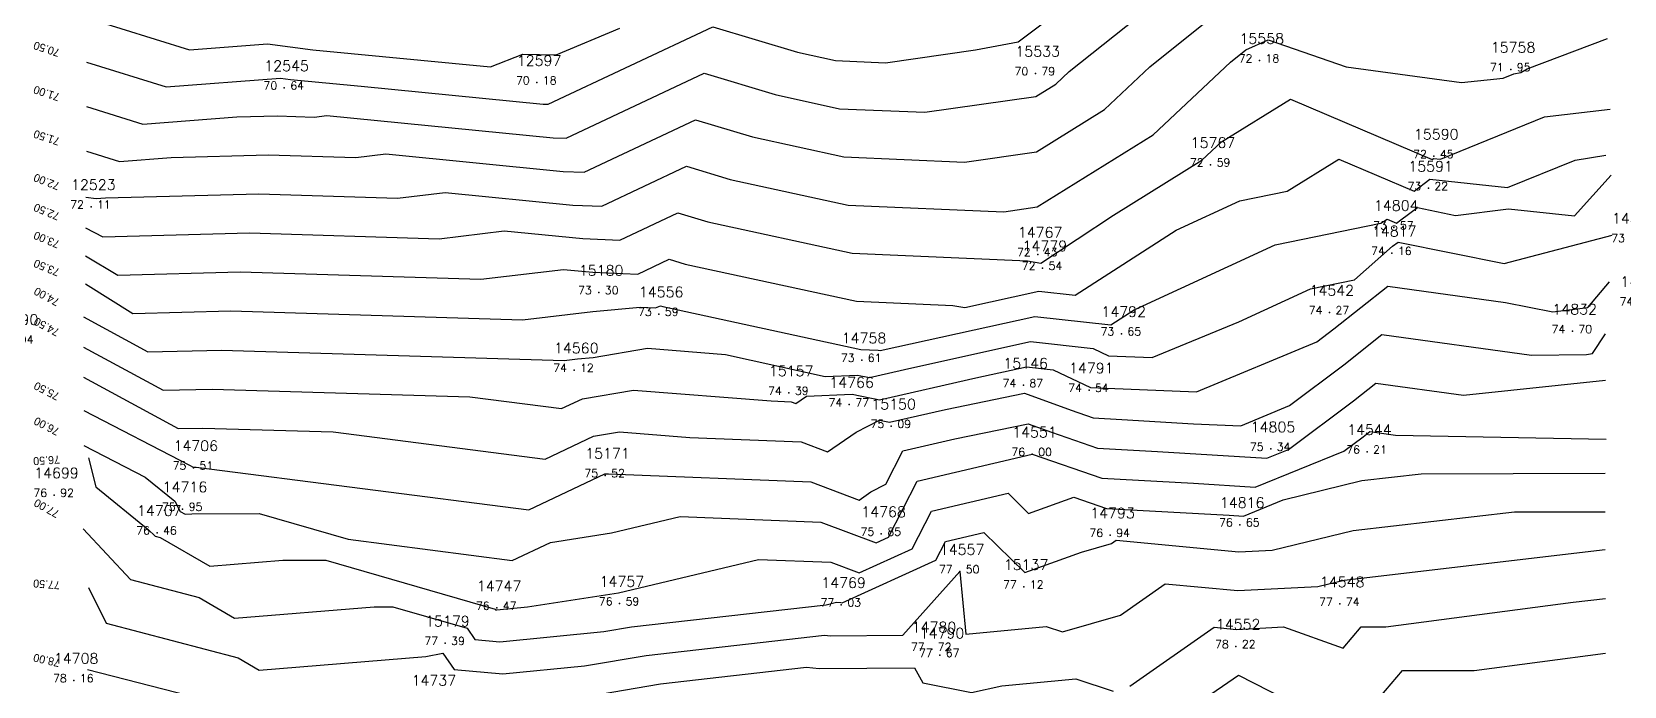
# Model space of a CAD drawing. Header units: millimetres. Extents: x 1412565 to 1412813, y 4931476 to 4931699.
# Drawn here: x 1412667.63 to 1412707.42, y 4931523.99 to 4931540.33 of the extents above; entities that cross this region are included whole.
import ezdxf
from ezdxf.enums import TextEntityAlignment as Align

# ---------------------------------------------------------------- set-up
doc = ezdxf.new("R2010")
doc.units = ezdxf.units.MM
for name, color, linetype in [('CIVIL', 50, 'Continuous'), ('CIVIL-DRAW', 80, 'Continuous'), ('CIVIL-NONAME', 130, 'Continuous'), ('CIVIL-TEXT', 240, 'Continuous'), ('CIVIL-Z', 50, 'Continuous'), ('Tcontours0', 7, 'Continuous'), ('Tcontours1', 7, 'Continuous'), ('Tcontours2', 7, 'Continuous')]:
    doc.layers.add(name, color=color, linetype=linetype)
doc.styles.add('CIVILCADMAIN', font='TXT.SHX')
doc.styles.add('MAVAT_HebTXT', font='hebtxt.shx')
doc.styles.get("Standard").update_dxf_attribs({"font": 'arial.ttf'})

# ---------------------------------------------------------------- blocks, each defined once
blk = doc.blocks.new('CIVIL-ZZ')
at = {"layer": 'CIVIL-DRAW'}
blk.add_point((0, 0), dxfattribs=at)
at = {"layer": 'CIVIL-NONAME'}
blk.add_attdef('NAME', text='', height=1.8, dxfattribs=at).set_placement((0, 2.1), align=Align.CENTER)
at = {"layer": 'CIVIL-TEXT', "flags": 8}
blk.add_attdef('TEXT', text='', height=2, dxfattribs=at).set_placement((0.2, -3.3), align=Align.CENTER)
at = {"layer": 'CIVIL-Z'}
blk.add_attdef('Z1', text='', height=1.6, dxfattribs=at).set_placement((-0.75, -0.225), align=Align.RIGHT)
blk.add_attdef('Z2', (0.75, -0.225), '', height=1.6, dxfattribs=at)

msp = doc.modelspace()

# ---------------------------------------------------------------- linework, layer by layer
at = {"layer": 'Tcontours0'}
for points, elevation in [([(1412668.999, 4931540.678), (1412671.572, 4931539.881), (1412673.521, 4931540.03), (1412674.653, 4931539.877), (1412679.095, 4931539.455), (1412679.898, 4931539.771), (1412680.734, 4931539.75), (1412682.322, 4931540.417)], 70), ([(1412668.922, 4931531.703), (1412671.286, 4931530.418), (1412671.908, 4931530.434), (1412675.159, 4931530.335), (1412680.457, 4931529.656), (1412681.67, 4931530.227), (1412682.321, 4931530.336), (1412684.072, 4931530.198), (1412686.853, 4931530.088), (1412687.515, 4931529.839), (1412688.23, 4931530.332), (1412688.815, 4931530.632), (1412689.065, 4931530.58), (1412690.46, 4931530.897), (1412692.435, 4931531.302), (1412693.603, 4931530.876), (1412694.152, 4931530.686), (1412694.872, 4931530.647), (1412696.661, 4931530.535), (1412697.84, 4931530.489), (1412699.057, 4931530.994), (1412700.414, 4931532.011), (1412701.366, 4931532.768), (1412705.111, 4931532.252), (1412706.479, 4931532.269), (1412706.635, 4931532.291), (1412706.958, 4931532.785)], 75)]:
    msp.add_lwpolyline(points, dxfattribs=dict(at, elevation=elevation))
at = {"layer": 'Tcontours1'}
for points, elevation in [([(1412668.997, 4931538.46), (1412670.405, 4931538.023), (1412672.757, 4931538.203), (1412673.772, 4931538.228), (1412674.689, 4931538.201), (1412675.004, 4931538.238), (1412680.657, 4931537.683), (1412680.983, 4931537.67), (1412684.432, 4931539.294), (1412686.204, 4931538.76), (1412687.817, 4931538.409), (1412689.948, 4931538.318), (1412692.718, 4931538.711), (1412693.221, 4931539.024), (1412693.556, 4931539.338), (1412696.1, 4931541.37), (1412696.839, 4931541.704), (1412698.808, 4931542.228), (1412701.933, 4931541.927), (1412702.83, 4931541.807), (1412705.088, 4931542.491), (1412706.962, 4931543.208)], 71), ([(1412668.977, 4931536.196), (1412669.238, 4931536.164), (1412669.471, 4931536.182), (1412673.306, 4931536.28), (1412676.769, 4931536.175), (1412677.959, 4931536.317), (1412681.154, 4931536.003), (1412681.878, 4931535.975), (1412683.995, 4931536.972), (1412685.082, 4931536.644), (1412688.029, 4931536.003), (1412691.921, 4931535.837), (1412692.754, 4931535.955), (1412695.654, 4931537.757), (1412697.585, 4931539.569), (1412697.973, 4931539.879), (1412698.526, 4931540.128), (1412700.473, 4931539.458), (1412703.357, 4931539.06), (1412704.398, 4931539.173), (1412704.667, 4931539.282), (1412704.843, 4931539.311), (1412704.996, 4931539.401), (1412707.006, 4931540.164)], 72), ([(1412668.97, 4931534.731), (1412669.78, 4931534.253), (1412672.84, 4931534.331), (1412678.85, 4931534.149), (1412680.914, 4931534.396), (1412681.651, 4931534.324), (1412682.772, 4931534.28), (1412683.558, 4931534.65), (1412683.961, 4931534.528), (1412688.241, 4931533.598), (1412690.645, 4931533.495), (1412690.947, 4931533.441), (1412692.795, 4931533.852), (1412693.706, 4931533.75), (1412696.227, 4931535.378), (1412697.815, 4931536.109), (1412699.006, 4931536.353), (1412700.292, 4931537.15), (1412702.179, 4931536.346), (1412702.57, 4931536.649), (1412704.51, 4931536.44), (1412706.197, 4931537.126), (1412706.964, 4931537.25)], 73), ([(1412668.922, 4931533.211), (1412670.533, 4931532.336), (1412672.374, 4931532.382), (1412680.93, 4931532.123), (1412681.271, 4931532.164), (1412681.66, 4931532.197), (1412683.015, 4931532.424), (1412684.966, 4931532.27), (1412687.46, 4931531.72), (1412688.266, 4931531.757), (1412688.565, 4931531.695), (1412689.62, 4931531.935), (1412692.589, 4931532.594), (1412694.157, 4931532.42), (1412694.541, 4931532.236), (1412695.632, 4931532.194), (1412697.795, 4931533.089), (1412699.583, 4931533.913), (1412700.681, 4931534.138), (1412701.634, 4931534.974), (1412701.775, 4931535.076), (1412704.427, 4931534.539), (1412707.121, 4931535.248)], 74), ([(1412668.933, 4931529.994), (1412670.461, 4931529.204), (1412671.201, 4931528.604), (1412671.337, 4931528.352), (1412671.462, 4931528.28), (1412671.628, 4931528.294), (1412673.309, 4931528.298), (1412675.539, 4931527.654), (1412679.636, 4931527.128), (1412680.591, 4931527.578), (1412682.121, 4931527.814), (1412683.836, 4931528.223), (1412687.349, 4931528.084), (1412688.733, 4931527.565), (1412689.038, 4931527.705), (1412689.756, 4931529.109), (1412692.63, 4931529.78), (1412694.372, 4931529.178), (1412696.659, 4931529.055), (1412698.202, 4931528.958), (1412700.418, 4931529.857), (1412700.898, 4931530.217), (1412701.064, 4931530.348), (1412701.713, 4931530.259), (1412706.974, 4931530.159)], 76), ([(1412668.917, 4931527.915), (1412670.099, 4931526.648), (1412671.813, 4931526.197), (1412672.698, 4931525.686), (1412676.183, 4931525.967), (1412676.655, 4931525.969), (1412678.507, 4931525.433), (1412678.703, 4931525.148), (1412679.33, 4931525.092), (1412681.924, 4931525.349), (1412682.618, 4931525.467), (1412687.482, 4931526.022), (1412687.743, 4931526.084), (1412687.845, 4931526.08), (1412687.885, 4931526.065), (1412690.226, 4931527.135), (1412690.465, 4931527.603), (1412691.423, 4931527.827), (1412692.443, 4931526.825), (1412693.86, 4931527.33), (1412694.608, 4931527.546), (1412694.727, 4931527.63), (1412697.798, 4931527.342), (1412698.623, 4931527.384), (1412700.649, 4931527.878), (1412704.681, 4931528.344), (1412706.951, 4931528.342)], 77), ([(1412695.068, 4931523.983), (1412697.18, 4931525.458), (1412697.734, 4931525.406), (1412698.912, 4931525.466), (1412700.401, 4931524.937), (1412700.855, 4931525.47), (1412701.468, 4931525.472), (1412706.146, 4931526.081), (1412706.957, 4931526.175)], 78), ([(1412669.024, 4931524.4), (1412673.762, 4931523.191)], 78), ([(1412680.956, 4931523.638), (1412683.344, 4931524.045), (1412686.987, 4931524.461), (1412687.307, 4931524.424), (1412689.693, 4931524.447), (1412689.775, 4931524.295), (1412689.896, 4931524.069), (1412691.117, 4931523.826), (1412691.875, 4931523.997), (1412693.719, 4931524.17), (1412694.653, 4931523.863)], 78)]:
    msp.add_lwpolyline(points, dxfattribs=dict(at, elevation=elevation))
at = {"layer": 'Tcontours2'}
for points, elevation in [([(1412668.998, 4931539.569), (1412670.988, 4931538.952), (1412673.848, 4931539.171), (1412674.096, 4931539.137), (1412675.86, 4931538.97), (1412680.409, 4931538.523), (1412680.536, 4931538.518), (1412684.651, 4931540.455), (1412686.764, 4931539.818), (1412687.711, 4931539.612), (1412688.961, 4931539.558), (1412691.216, 4931539.879), (1412692.278, 4931540.08), (1412693.635, 4931541.094), (1412694.236, 4931541.375), (1412695.163, 4931542.116), (1412695.316, 4931542.185), (1412698.732, 4931543.095), (1412701.462, 4931542.831), (1412702.262, 4931543.005), (1412702.709, 4931543.087), (1412704.251, 4931543.498), (1412706.96, 4931544.483)], 70.5), ([(1412668.996, 4931537.352), (1412669.822, 4931537.094), (1412671.114, 4931537.192), (1412673.539, 4931537.254), (1412675.729, 4931537.188), (1412676.481, 4931537.278), (1412680.906, 4931536.843), (1412681.431, 4931536.823), (1412684.214, 4931538.133), (1412685.643, 4931537.702), (1412687.923, 4931537.206), (1412690.935, 4931537.077), (1412692.736, 4931537.333), (1412694.438, 4931538.391), (1412695.57, 4931539.453), (1412697.036, 4931540.624), (1412698.362, 4931541.223), (1412698.883, 4931541.362), (1412699.71, 4931541.282), (1412703.599, 4931540.765), (1412705.411, 4931541.313), (1412706.96, 4931541.844)], 71.5), ([(1412668.97, 4931535.43), (1412669.404, 4931535.212), (1412673.073, 4931535.305), (1412677.81, 4931535.162), (1412679.436, 4931535.357), (1412681.403, 4931535.164), (1412682.325, 4931535.128), (1412683.777, 4931535.811), (1412684.522, 4931535.586), (1412688.135, 4931534.8), (1412692.509, 4931534.613), (1412692.846, 4931534.554), (1412694.66, 4931535.75), (1412696.871, 4931537.124), (1412697.358, 4931537.581), (1412699.084, 4931538.65), (1412702.625, 4931537.141), (1412702.661, 4931537.168), (1412702.837, 4931537.149), (1412705.432, 4931538.204), (1412707.071, 4931538.399)], 72.5), ([(1412668.97, 4931534.032), (1412670.157, 4931533.294), (1412672.607, 4931533.357), (1412679.89, 4931533.136), (1412681.649, 4931533.347), (1412682.834, 4931533.448), (1412683.22, 4931533.433), (1412683.339, 4931533.489), (1412683.401, 4931533.47), (1412688.347, 4931532.395), (1412688.78, 4931532.376), (1412688.835, 4931532.366), (1412692.692, 4931533.223), (1412694.594, 4931533.012), (1412695.176, 4931533.387), (1412698.699, 4931535.011), (1412701.343, 4931535.552), (1412701.501, 4931535.65), (1412701.732, 4931535.551), (1412701.842, 4931535.636), (1412702.259, 4931535.937), (1412703.211, 4931535.745), (1412704.537, 4931535.907), (1412706.182, 4931535.73), (1412707.097, 4931536.752)], 73.5), ([(1412668.922, 4931532.457), (1412670.91, 4931531.377), (1412672.141, 4931531.408), (1412678.58, 4931531.213), (1412680.868, 4931530.919), (1412681.392, 4931531.166), (1412682.668, 4931531.38), (1412686.103, 4931531.109), (1412686.605, 4931531.09), (1412686.724, 4931531.045), (1412686.987, 4931531.226), (1412688.132, 4931531.278), (1412688.815, 4931531.138), (1412691.224, 4931531.685), (1412692.486, 4931531.965), (1412693.153, 4931531.891), (1412694.086, 4931531.443), (1412696.736, 4931531.341), (1412699.744, 4931532.587), (1412700.171, 4931532.907), (1412701.517, 4931533.977), (1412704.46, 4931533.572), (1412705.644, 4931533.332), (1412706.517, 4931533.44), (1412707.058, 4931534.082)], 74.5), ([(1412668.933, 4931530.874), (1412671.574, 4931529.507), (1412671.662, 4931529.459), (1412671.675, 4931529.459), (1412671.738, 4931529.458), (1412680.047, 4931528.392), (1412681.949, 4931529.288), (1412681.974, 4931529.292), (1412682.041, 4931529.286), (1412687.101, 4931529.086), (1412688.306, 4931528.634), (1412688.601, 4931528.837), (1412688.975, 4931529.029), (1412689.401, 4931529.862), (1412690.696, 4931530.165), (1412692.533, 4931530.541), (1412693.116, 4931530.328), (1412694.262, 4931529.932), (1412695.765, 4931529.851), (1412698.496, 4931529.679), (1412699.033, 4931529.897), (1412700.656, 4931531.114), (1412701.215, 4931531.558), (1412703.412, 4931531.255), (1412706.958, 4931531.626)], 75.5), ([(1412669.048, 4931529.692), (1412669.227, 4931528.963), (1412670.537, 4931527.902), (1412670.711, 4931527.733), (1412670.838, 4931527.7), (1412672.08, 4931526.983), (1412673.906, 4931527.13), (1412674.982, 4931527.134), (1412679.208, 4931525.911), (1412679.219, 4931525.895), (1412679.255, 4931525.892), (1412680.018, 4931525.968), (1412682.29, 4931526.319), (1412685.789, 4931527.154), (1412687.597, 4931527.082), (1412688.309, 4931526.815), (1412689.632, 4931527.42), (1412690.11, 4931528.356), (1412692.027, 4931528.803), (1412692.536, 4931528.302), (1412693.667, 4931528.706), (1412694.483, 4931528.424), (1412697.552, 4931528.259), (1412697.908, 4931528.236), (1412698.904, 4931528.64), (1412700.871, 4931529.12), (1412702.351, 4931529.291), (1412706.951, 4931529.306)], 76.5), ([(1412669.047, 4931526.447), (1412669.488, 4931525.563), (1412672.787, 4931524.694), (1412673.316, 4931524.389), (1412677.477, 4931524.725), (1412677.903, 4931524.813), (1412678.187, 4931524.402), (1412679.405, 4931524.292), (1412681.44, 4931524.493), (1412682.981, 4931524.756), (1412687.437, 4931525.264), (1412687.592, 4931525.247), (1412689.399, 4931525.264), (1412690.82, 4931526.85), (1412690.969, 4931525.289), (1412692.981, 4931525.477), (1412693.384, 4931525.344), (1412694.838, 4931525.764), (1412695.954, 4931526.544), (1412697.766, 4931526.374), (1412699.77, 4931526.476), (1412700.427, 4931526.636), (1412706.95, 4931527.397)], 77.5), ([(1412700.608, 4931522.876), (1412701.884, 4931524.375), (1412703.676, 4931524.379), (1412706.959, 4931524.807)], 78.5), ([(1412695.873, 4931522.945), (1412697.785, 4931524.262), (1412700.494, 4931522.88)], 78.5)]:
    msp.add_lwpolyline(points, dxfattribs=dict(at, elevation=elevation))

# ---------------------------------------------------------------- block references
at = {"layer": 'CIVIL'}
ref = msp.add_blockref('CIVIL-ZZ', (1412698.31, 4931539.61, 72.18), dxfattribs=dict(at, xscale=0.2, yscale=0.2))
ref.add_attrib('Z2', '18', (1412698.46, 4931539.565), dxfattribs={"layer": 'CIVIL-Z', "height": 0.2, "style": 'CIVILCADMAIN'})
ref.add_attrib('Z1', '72', (1412697.79, 4931539.565), dxfattribs={"layer": 'CIVIL-Z', "height": 0.2, "style": 'CIVILCADMAIN'})
ref.add_attrib('NAME', '15558', (1412697.81, 4931540.03), dxfattribs={"layer": 'CIVIL-NONAME', "height": 0.26, "style": 'CIVILCADMAIN'})
ref = msp.add_blockref('CIVIL-ZZ', (1412704.59, 4931539.39, 71.95), dxfattribs=dict(at, xscale=0.2, yscale=0.2))
ref.add_attrib('Z2', '95', (1412704.74, 4931539.345), dxfattribs={"layer": 'CIVIL-Z', "height": 0.2, "style": 'CIVILCADMAIN'})
ref.add_attrib('Z1', '71', (1412704.07, 4931539.345), dxfattribs={"layer": 'CIVIL-Z', "height": 0.2, "style": 'CIVILCADMAIN'})
ref.add_attrib('NAME', '15758', (1412704.09, 4931539.81), dxfattribs={"layer": 'CIVIL-NONAME', "height": 0.26, "style": 'CIVILCADMAIN'})
ref = msp.add_blockref('CIVIL-ZZ', (1412673.94, 4931538.93, 70.64), dxfattribs=dict(at, xscale=0.2, yscale=0.2))
ref.add_attrib('Z2', '64', (1412674.09, 4931538.885), dxfattribs={"layer": 'CIVIL-Z', "height": 0.2, "style": 'CIVILCADMAIN'})
ref.add_attrib('Z1', '70', (1412673.42, 4931538.885), dxfattribs={"layer": 'CIVIL-Z', "height": 0.2, "style": 'CIVILCADMAIN'})
ref.add_attrib('NAME', '12545', (1412673.44, 4931539.35), dxfattribs={"layer": 'CIVIL-NONAME', "height": 0.26, "style": 'CIVILCADMAIN'})
ref = msp.add_blockref('CIVIL-ZZ', (1412680.25, 4931539.06, 70.18), dxfattribs=dict(at, xscale=0.2, yscale=0.2))
ref.add_attrib('Z2', '18', (1412680.4, 4931539.015), dxfattribs={"layer": 'CIVIL-Z', "height": 0.2, "style": 'CIVILCADMAIN'})
ref.add_attrib('Z1', '70', (1412679.73, 4931539.015), dxfattribs={"layer": 'CIVIL-Z', "height": 0.2, "style": 'CIVILCADMAIN'})
ref.add_attrib('NAME', '12597', (1412679.75, 4931539.48), dxfattribs={"layer": 'CIVIL-NONAME', "height": 0.26, "style": 'CIVILCADMAIN'})
ref = msp.add_blockref('CIVIL-ZZ', (1412692.71, 4931539.29, 70.79), dxfattribs=dict(at, xscale=0.2, yscale=0.2))
ref.add_attrib('Z2', '79', (1412692.86, 4931539.245), dxfattribs={"layer": 'CIVIL-Z', "height": 0.2, "style": 'CIVILCADMAIN'})
ref.add_attrib('Z1', '70', (1412692.19, 4931539.245), dxfattribs={"layer": 'CIVIL-Z', "height": 0.2, "style": 'CIVILCADMAIN'})
ref.add_attrib('NAME', '15533', (1412692.21, 4931539.71), dxfattribs={"layer": 'CIVIL-NONAME', "height": 0.26, "style": 'CIVILCADMAIN'})
ref = msp.add_blockref('CIVIL-ZZ', (1412697.09, 4931537.01, 72.59), dxfattribs=dict(at, xscale=0.2, yscale=0.2))
ref.add_attrib('Z2', '59', (1412697.24, 4931536.965), dxfattribs={"layer": 'CIVIL-Z', "height": 0.2, "style": 'CIVILCADMAIN'})
ref.add_attrib('Z1', '72', (1412696.57, 4931536.965), dxfattribs={"layer": 'CIVIL-Z', "height": 0.2, "style": 'CIVILCADMAIN'})
ref.add_attrib('NAME', '15767', (1412696.59, 4931537.43), dxfattribs={"layer": 'CIVIL-NONAME', "height": 0.26, "style": 'CIVILCADMAIN'})
ref = msp.add_blockref('CIVIL-ZZ', (1412702.67, 4931537.22, 72.45), dxfattribs=dict(at, xscale=0.2, yscale=0.2))
ref.add_attrib('Z2', '45', (1412702.82, 4931537.175), dxfattribs={"layer": 'CIVIL-Z', "height": 0.2, "style": 'CIVILCADMAIN'})
ref.add_attrib('Z1', '72', (1412702.15, 4931537.175), dxfattribs={"layer": 'CIVIL-Z', "height": 0.2, "style": 'CIVILCADMAIN'})
ref.add_attrib('NAME', '15590', (1412702.17, 4931537.64), dxfattribs={"layer": 'CIVIL-NONAME', "height": 0.26, "style": 'CIVILCADMAIN'})
ref = msp.add_blockref('CIVIL-ZZ', (1412702.53, 4931536.42, 73.22), dxfattribs=dict(at, xscale=0.2, yscale=0.2))
ref.add_attrib('Z2', '22', (1412702.68, 4931536.375), dxfattribs={"layer": 'CIVIL-Z', "height": 0.2, "style": 'CIVILCADMAIN'})
ref.add_attrib('Z1', '73', (1412702.01, 4931536.375), dxfattribs={"layer": 'CIVIL-Z', "height": 0.2, "style": 'CIVILCADMAIN'})
ref.add_attrib('NAME', '15591', (1412702.03, 4931536.84), dxfattribs={"layer": 'CIVIL-NONAME', "height": 0.26, "style": 'CIVILCADMAIN'})
ref = msp.add_blockref('CIVIL-ZZ', (1412669.11, 4931535.96, 72.11), dxfattribs=dict(at, xscale=0.2, yscale=0.2))
ref.add_attrib('Z2', '11', (1412669.26, 4931535.915), dxfattribs={"layer": 'CIVIL-Z', "height": 0.2, "style": 'CIVILCADMAIN'})
ref.add_attrib('Z1', '72', (1412668.59, 4931535.915), dxfattribs={"layer": 'CIVIL-Z', "height": 0.2, "style": 'CIVILCADMAIN'})
ref.add_attrib('NAME', '12523', (1412668.61, 4931536.38), dxfattribs={"layer": 'CIVIL-NONAME', "height": 0.26, "style": 'CIVILCADMAIN'})
ref = msp.add_blockref('CIVIL-ZZ', (1412701.67, 4931535.44, 73.57), dxfattribs=dict(at, xscale=0.2, yscale=0.2))
ref.add_attrib('Z2', '57', (1412701.82, 4931535.395), dxfattribs={"layer": 'CIVIL-Z', "height": 0.2, "style": 'CIVILCADMAIN'})
ref.add_attrib('Z1', '73', (1412701.15, 4931535.395), dxfattribs={"layer": 'CIVIL-Z', "height": 0.2, "style": 'CIVILCADMAIN'})
ref.add_attrib('NAME', '14804', (1412701.17, 4931535.86), dxfattribs={"layer": 'CIVIL-NONAME', "height": 0.26, "style": 'CIVILCADMAIN'})
ref = msp.add_blockref('CIVIL-ZZ', (1412707.62, 4931535.12, 73.93), dxfattribs=dict(at, xscale=0.2, yscale=0.2))
ref.add_attrib('Z2', '93', (1412707.77, 4931535.075), dxfattribs={"layer": 'CIVIL-Z', "height": 0.2, "style": 'CIVILCADMAIN'})
ref.add_attrib('Z1', '73', (1412707.1, 4931535.075), dxfattribs={"layer": 'CIVIL-Z', "height": 0.2, "style": 'CIVILCADMAIN'})
ref.add_attrib('NAME', '14537', (1412707.12, 4931535.54), dxfattribs={"layer": 'CIVIL-NONAME', "height": 0.26, "style": 'CIVILCADMAIN'})
ref = msp.add_blockref('CIVIL-ZZ', (1412692.77, 4931534.77, 72.43), dxfattribs=dict(at, xscale=0.2, yscale=0.2))
ref.add_attrib('Z2', '43', (1412692.92, 4931534.725), dxfattribs={"layer": 'CIVIL-Z', "height": 0.2, "style": 'CIVILCADMAIN'})
ref.add_attrib('Z1', '72', (1412692.25, 4931534.725), dxfattribs={"layer": 'CIVIL-Z', "height": 0.2, "style": 'CIVILCADMAIN'})
ref.add_attrib('NAME', '14767', (1412692.27, 4931535.19), dxfattribs={"layer": 'CIVIL-NONAME', "height": 0.26, "style": 'CIVILCADMAIN'})
ref = msp.add_blockref('CIVIL-ZZ', (1412701.62, 4931534.8, 74.16), dxfattribs=dict(at, xscale=0.2, yscale=0.2))
ref.add_attrib('Z2', '16', (1412701.77, 4931534.755), dxfattribs={"layer": 'CIVIL-Z', "height": 0.2, "style": 'CIVILCADMAIN'})
ref.add_attrib('Z1', '74', (1412701.1, 4931534.755), dxfattribs={"layer": 'CIVIL-Z', "height": 0.2, "style": 'CIVILCADMAIN'})
ref.add_attrib('NAME', '14817', (1412701.12, 4931535.22), dxfattribs={"layer": 'CIVIL-NONAME', "height": 0.26, "style": 'CIVILCADMAIN'})
ref = msp.add_blockref('CIVIL-ZZ', (1412692.89, 4931534.43, 72.54), dxfattribs=dict(at, xscale=0.2, yscale=0.2))
ref.add_attrib('Z2', '54', (1412693.04, 4931534.385), dxfattribs={"layer": 'CIVIL-Z', "height": 0.2, "style": 'CIVILCADMAIN'})
ref.add_attrib('Z1', '72', (1412692.37, 4931534.385), dxfattribs={"layer": 'CIVIL-Z', "height": 0.2, "style": 'CIVILCADMAIN'})
ref.add_attrib('NAME', '14779', (1412692.39, 4931534.85), dxfattribs={"layer": 'CIVIL-NONAME', "height": 0.26, "style": 'CIVILCADMAIN'})
ref = msp.add_blockref('CIVIL-ZZ', (1412681.8, 4931533.82, 73.3), dxfattribs=dict(at, xscale=0.2, yscale=0.2))
ref.add_attrib('Z2', '30', (1412681.95, 4931533.775), dxfattribs={"layer": 'CIVIL-Z', "height": 0.2, "style": 'CIVILCADMAIN'})
ref.add_attrib('Z1', '73', (1412681.28, 4931533.775), dxfattribs={"layer": 'CIVIL-Z', "height": 0.2, "style": 'CIVILCADMAIN'})
ref.add_attrib('NAME', '15180', (1412681.3, 4931534.24), dxfattribs={"layer": 'CIVIL-NONAME', "height": 0.26, "style": 'CIVILCADMAIN'})
ref = msp.add_blockref('CIVIL-ZZ', (1412707.83, 4931533.54, 74.6), dxfattribs=dict(at, xscale=0.2, yscale=0.2))
ref.add_attrib('Z2', '60', (1412707.98, 4931533.495), dxfattribs={"layer": 'CIVIL-Z', "height": 0.2, "style": 'CIVILCADMAIN'})
ref.add_attrib('Z1', '74', (1412707.31, 4931533.495), dxfattribs={"layer": 'CIVIL-Z', "height": 0.2, "style": 'CIVILCADMAIN'})
ref.add_attrib('NAME', '14539', (1412707.33, 4931533.96), dxfattribs={"layer": 'CIVIL-NONAME', "height": 0.26, "style": 'CIVILCADMAIN'})
ref = msp.add_blockref('CIVIL-ZZ', (1412683.3, 4931533.28, 73.59), dxfattribs=dict(at, xscale=0.2, yscale=0.2))
ref.add_attrib('Z2', '59', (1412683.45, 4931533.235), dxfattribs={"layer": 'CIVIL-Z', "height": 0.2, "style": 'CIVILCADMAIN'})
ref.add_attrib('Z1', '73', (1412682.78, 4931533.235), dxfattribs={"layer": 'CIVIL-Z', "height": 0.2, "style": 'CIVILCADMAIN'})
ref.add_attrib('NAME', '14556', (1412682.8, 4931533.7), dxfattribs={"layer": 'CIVIL-NONAME', "height": 0.26, "style": 'CIVILCADMAIN'})
ref = msp.add_blockref('CIVIL-ZZ', (1412700.06, 4931533.32, 74.27), dxfattribs=dict(at, xscale=0.2, yscale=0.2))
ref.add_attrib('Z2', '27', (1412700.21, 4931533.275), dxfattribs={"layer": 'CIVIL-Z', "height": 0.2, "style": 'CIVILCADMAIN'})
ref.add_attrib('Z1', '74', (1412699.54, 4931533.275), dxfattribs={"layer": 'CIVIL-Z', "height": 0.2, "style": 'CIVILCADMAIN'})
ref.add_attrib('NAME', '14542', (1412699.56, 4931533.74), dxfattribs={"layer": 'CIVIL-NONAME', "height": 0.26, "style": 'CIVILCADMAIN'})
ref = msp.add_blockref('CIVIL-ZZ', (1412667.18, 4931532.59, 75.04), dxfattribs=dict(at, xscale=0.2, yscale=0.2))
ref.add_attrib('Z2', '04', (1412667.33, 4931532.545), dxfattribs={"layer": 'CIVIL-Z', "height": 0.2, "style": 'CIVILCADMAIN'})
ref.add_attrib('Z1', '75', (1412666.66, 4931532.545), dxfattribs={"layer": 'CIVIL-Z', "height": 0.2, "style": 'CIVILCADMAIN'})
ref.add_attrib('NAME', '14690', (1412666.68, 4931533.01), dxfattribs={"layer": 'CIVIL-NONAME', "height": 0.26, "style": 'CIVILCADMAIN'})
ref = msp.add_blockref('CIVIL-ZZ', (1412694.86, 4931532.79, 73.65), dxfattribs=dict(at, xscale=0.2, yscale=0.2))
ref.add_attrib('Z2', '65', (1412695.01, 4931532.745), dxfattribs={"layer": 'CIVIL-Z', "height": 0.2, "style": 'CIVILCADMAIN'})
ref.add_attrib('Z1', '73', (1412694.34, 4931532.745), dxfattribs={"layer": 'CIVIL-Z', "height": 0.2, "style": 'CIVILCADMAIN'})
ref.add_attrib('NAME', '14792', (1412694.36, 4931533.21), dxfattribs={"layer": 'CIVIL-NONAME', "height": 0.26, "style": 'CIVILCADMAIN'})
ref = msp.add_blockref('CIVIL-ZZ', (1412706.13, 4931532.85, 74.7), dxfattribs=dict(at, xscale=0.2, yscale=0.2))
ref.add_attrib('Z2', '70', (1412706.28, 4931532.805), dxfattribs={"layer": 'CIVIL-Z', "height": 0.2, "style": 'CIVILCADMAIN'})
ref.add_attrib('Z1', '74', (1412705.61, 4931532.805), dxfattribs={"layer": 'CIVIL-Z', "height": 0.2, "style": 'CIVILCADMAIN'})
ref.add_attrib('NAME', '14832', (1412705.63, 4931533.27), dxfattribs={"layer": 'CIVIL-NONAME', "height": 0.26, "style": 'CIVILCADMAIN'})
ref = msp.add_blockref('CIVIL-ZZ', (1412681.18, 4931531.88, 74.12), dxfattribs=dict(at, xscale=0.2, yscale=0.2))
ref.add_attrib('Z2', '12', (1412681.33, 4931531.835), dxfattribs={"layer": 'CIVIL-Z', "height": 0.2, "style": 'CIVILCADMAIN'})
ref.add_attrib('Z1', '74', (1412680.66, 4931531.835), dxfattribs={"layer": 'CIVIL-Z', "height": 0.2, "style": 'CIVILCADMAIN'})
ref.add_attrib('NAME', '14560', (1412680.68, 4931532.3), dxfattribs={"layer": 'CIVIL-NONAME', "height": 0.26, "style": 'CIVILCADMAIN'})
ref = msp.add_blockref('CIVIL-ZZ', (1412688.37, 4931532.13, 73.61), dxfattribs=dict(at, xscale=0.2, yscale=0.2))
ref.add_attrib('Z2', '61', (1412688.52, 4931532.085), dxfattribs={"layer": 'CIVIL-Z', "height": 0.2, "style": 'CIVILCADMAIN'})
ref.add_attrib('Z1', '73', (1412687.85, 4931532.085), dxfattribs={"layer": 'CIVIL-Z', "height": 0.2, "style": 'CIVILCADMAIN'})
ref.add_attrib('NAME', '14758', (1412687.87, 4931532.55), dxfattribs={"layer": 'CIVIL-NONAME', "height": 0.26, "style": 'CIVILCADMAIN'})
ref = msp.add_blockref('CIVIL-ZZ', (1412692.41, 4931531.5, 74.87), dxfattribs=dict(at, xscale=0.2, yscale=0.2))
ref.add_attrib('Z2', '87', (1412692.56, 4931531.455), dxfattribs={"layer": 'CIVIL-Z', "height": 0.2, "style": 'CIVILCADMAIN'})
ref.add_attrib('Z1', '74', (1412691.89, 4931531.455), dxfattribs={"layer": 'CIVIL-Z', "height": 0.2, "style": 'CIVILCADMAIN'})
ref.add_attrib('NAME', '15146', (1412691.91, 4931531.92), dxfattribs={"layer": 'CIVIL-NONAME', "height": 0.26, "style": 'CIVILCADMAIN'})
ref = msp.add_blockref('CIVIL-ZZ', (1412694.05, 4931531.38, 74.54), dxfattribs=dict(at, xscale=0.2, yscale=0.2))
ref.add_attrib('Z2', '54', (1412694.2, 4931531.335), dxfattribs={"layer": 'CIVIL-Z', "height": 0.2, "style": 'CIVILCADMAIN'})
ref.add_attrib('Z1', '74', (1412693.53, 4931531.335), dxfattribs={"layer": 'CIVIL-Z', "height": 0.2, "style": 'CIVILCADMAIN'})
ref.add_attrib('NAME', '14791', (1412693.55, 4931531.8), dxfattribs={"layer": 'CIVIL-NONAME', "height": 0.26, "style": 'CIVILCADMAIN'})
ref = msp.add_blockref('CIVIL-ZZ', (1412686.55, 4931531.31, 74.39), dxfattribs=dict(at, xscale=0.2, yscale=0.2))
ref.add_attrib('Z2', '39', (1412686.7, 4931531.265), dxfattribs={"layer": 'CIVIL-Z', "height": 0.2, "style": 'CIVILCADMAIN'})
ref.add_attrib('Z1', '74', (1412686.03, 4931531.265), dxfattribs={"layer": 'CIVIL-Z', "height": 0.2, "style": 'CIVILCADMAIN'})
ref.add_attrib('NAME', '15157', (1412686.05, 4931531.73), dxfattribs={"layer": 'CIVIL-NONAME', "height": 0.26, "style": 'CIVILCADMAIN'})
ref = msp.add_blockref('CIVIL-ZZ', (1412688.06, 4931531.02, 74.77), dxfattribs=dict(at, xscale=0.2, yscale=0.2))
ref.add_attrib('Z2', '77', (1412688.21, 4931530.975), dxfattribs={"layer": 'CIVIL-Z', "height": 0.2, "style": 'CIVILCADMAIN'})
ref.add_attrib('Z1', '74', (1412687.54, 4931530.975), dxfattribs={"layer": 'CIVIL-Z', "height": 0.2, "style": 'CIVILCADMAIN'})
ref.add_attrib('NAME', '14766', (1412687.56, 4931531.44), dxfattribs={"layer": 'CIVIL-NONAME', "height": 0.26, "style": 'CIVILCADMAIN'})
ref = msp.add_blockref('CIVIL-ZZ', (1412689.11, 4931530.48, 75.09), dxfattribs=dict(at, xscale=0.2, yscale=0.2))
ref.add_attrib('Z2', '09', (1412689.26, 4931530.435), dxfattribs={"layer": 'CIVIL-Z', "height": 0.2, "style": 'CIVILCADMAIN'})
ref.add_attrib('Z1', '75', (1412688.59, 4931530.435), dxfattribs={"layer": 'CIVIL-Z', "height": 0.2, "style": 'CIVILCADMAIN'})
ref.add_attrib('NAME', '15150', (1412688.61, 4931530.9), dxfattribs={"layer": 'CIVIL-NONAME', "height": 0.26, "style": 'CIVILCADMAIN'})
ref = msp.add_blockref('CIVIL-ZZ', (1412692.63, 4931529.78, 76), dxfattribs=dict(at, xscale=0.2, yscale=0.2))
ref.add_attrib('Z2', '00', (1412692.78, 4931529.735), dxfattribs={"layer": 'CIVIL-Z', "height": 0.2, "style": 'CIVILCADMAIN'})
ref.add_attrib('Z1', '76', (1412692.11, 4931529.735), dxfattribs={"layer": 'CIVIL-Z', "height": 0.2, "style": 'CIVILCADMAIN'})
ref.add_attrib('NAME', '14551', (1412692.13, 4931530.2), dxfattribs={"layer": 'CIVIL-NONAME', "height": 0.26, "style": 'CIVILCADMAIN'})
ref = msp.add_blockref('CIVIL-ZZ', (1412698.59, 4931529.91, 75.34), dxfattribs=dict(at, xscale=0.2, yscale=0.2))
ref.add_attrib('Z2', '34', (1412698.74, 4931529.865), dxfattribs={"layer": 'CIVIL-Z', "height": 0.2, "style": 'CIVILCADMAIN'})
ref.add_attrib('Z1', '75', (1412698.07, 4931529.865), dxfattribs={"layer": 'CIVIL-Z', "height": 0.2, "style": 'CIVILCADMAIN'})
ref.add_attrib('NAME', '14805', (1412698.09, 4931530.33), dxfattribs={"layer": 'CIVIL-NONAME', "height": 0.26, "style": 'CIVILCADMAIN'})
ref = msp.add_blockref('CIVIL-ZZ', (1412701, 4931529.84, 76.21), dxfattribs=dict(at, xscale=0.2, yscale=0.2))
ref.add_attrib('Z2', '21', (1412701.15, 4931529.795), dxfattribs={"layer": 'CIVIL-Z', "height": 0.2, "style": 'CIVILCADMAIN'})
ref.add_attrib('Z1', '76', (1412700.48, 4931529.795), dxfattribs={"layer": 'CIVIL-Z', "height": 0.2, "style": 'CIVILCADMAIN'})
ref.add_attrib('NAME', '14544', (1412700.5, 4931530.26), dxfattribs={"layer": 'CIVIL-NONAME', "height": 0.26, "style": 'CIVILCADMAIN'})
ref = msp.add_blockref('CIVIL-ZZ', (1412671.67, 4931529.44, 75.51), dxfattribs=dict(at, xscale=0.2, yscale=0.2))
ref.add_attrib('Z2', '51', (1412671.82, 4931529.395), dxfattribs={"layer": 'CIVIL-Z', "height": 0.2, "style": 'CIVILCADMAIN'})
ref.add_attrib('Z1', '75', (1412671.15, 4931529.395), dxfattribs={"layer": 'CIVIL-Z', "height": 0.2, "style": 'CIVILCADMAIN'})
ref.add_attrib('NAME', '14706', (1412671.17, 4931529.86), dxfattribs={"layer": 'CIVIL-NONAME', "height": 0.26, "style": 'CIVILCADMAIN'})
ref = msp.add_blockref('CIVIL-ZZ', (1412681.96, 4931529.25, 75.52), dxfattribs=dict(at, xscale=0.2, yscale=0.2))
ref.add_attrib('Z2', '52', (1412682.11, 4931529.205), dxfattribs={"layer": 'CIVIL-Z', "height": 0.2, "style": 'CIVILCADMAIN'})
ref.add_attrib('Z1', '75', (1412681.44, 4931529.205), dxfattribs={"layer": 'CIVIL-Z', "height": 0.2, "style": 'CIVILCADMAIN'})
ref.add_attrib('NAME', '15171', (1412681.46, 4931529.67), dxfattribs={"layer": 'CIVIL-NONAME', "height": 0.26, "style": 'CIVILCADMAIN'})
ref = msp.add_blockref('CIVIL-ZZ', (1412668.19, 4931528.76, 76.92), dxfattribs=dict(at, xscale=0.2, yscale=0.2))
ref.add_attrib('Z2', '92', (1412668.34, 4931528.715), dxfattribs={"layer": 'CIVIL-Z', "height": 0.2, "style": 'CIVILCADMAIN'})
ref.add_attrib('Z1', '76', (1412667.67, 4931528.715), dxfattribs={"layer": 'CIVIL-Z', "height": 0.2, "style": 'CIVILCADMAIN'})
ref.add_attrib('NAME', '14699', (1412667.69, 4931529.18), dxfattribs={"layer": 'CIVIL-NONAME', "height": 0.26, "style": 'CIVILCADMAIN'})
ref = msp.add_blockref('CIVIL-ZZ', (1412671.4, 4931528.41, 75.95), dxfattribs=dict(at, xscale=0.2, yscale=0.2))
ref.add_attrib('Z2', '95', (1412671.55, 4931528.365), dxfattribs={"layer": 'CIVIL-Z', "height": 0.2, "style": 'CIVILCADMAIN'})
ref.add_attrib('Z1', '75', (1412670.88, 4931528.365), dxfattribs={"layer": 'CIVIL-Z', "height": 0.2, "style": 'CIVILCADMAIN'})
ref.add_attrib('NAME', '14716', (1412670.9, 4931528.83), dxfattribs={"layer": 'CIVIL-NONAME', "height": 0.26, "style": 'CIVILCADMAIN'})
ref = msp.add_blockref('CIVIL-ZZ', (1412670.76, 4931527.82, 76.46), dxfattribs=dict(at, xscale=0.2, yscale=0.2))
ref.add_attrib('Z2', '46', (1412670.91, 4931527.775), dxfattribs={"layer": 'CIVIL-Z', "height": 0.2, "style": 'CIVILCADMAIN'})
ref.add_attrib('Z1', '76', (1412670.24, 4931527.775), dxfattribs={"layer": 'CIVIL-Z', "height": 0.2, "style": 'CIVILCADMAIN'})
ref.add_attrib('NAME', '14707', (1412670.26, 4931528.24), dxfattribs={"layer": 'CIVIL-NONAME', "height": 0.26, "style": 'CIVILCADMAIN'})
ref = msp.add_blockref('CIVIL-ZZ', (1412688.86, 4931527.79, 75.85), dxfattribs=dict(at, xscale=0.2, yscale=0.2))
ref.add_attrib('Z2', '85', (1412689.01, 4931527.745), dxfattribs={"layer": 'CIVIL-Z', "height": 0.2, "style": 'CIVILCADMAIN'})
ref.add_attrib('Z1', '75', (1412688.34, 4931527.745), dxfattribs={"layer": 'CIVIL-Z', "height": 0.2, "style": 'CIVILCADMAIN'})
ref.add_attrib('NAME', '14768', (1412688.36, 4931528.21), dxfattribs={"layer": 'CIVIL-NONAME', "height": 0.26, "style": 'CIVILCADMAIN'})
ref = msp.add_blockref('CIVIL-ZZ', (1412697.82, 4931528.02, 76.65), dxfattribs=dict(at, xscale=0.2, yscale=0.2))
ref.add_attrib('Z2', '65', (1412697.97, 4931527.975), dxfattribs={"layer": 'CIVIL-Z', "height": 0.2, "style": 'CIVILCADMAIN'})
ref.add_attrib('Z1', '76', (1412697.3, 4931527.975), dxfattribs={"layer": 'CIVIL-Z', "height": 0.2, "style": 'CIVILCADMAIN'})
ref.add_attrib('NAME', '14816', (1412697.32, 4931528.44), dxfattribs={"layer": 'CIVIL-NONAME', "height": 0.26, "style": 'CIVILCADMAIN'})
ref = msp.add_blockref('CIVIL-ZZ', (1412694.58, 4931527.76, 76.94), dxfattribs=dict(at, xscale=0.2, yscale=0.2))
ref.add_attrib('Z2', '94', (1412694.73, 4931527.715), dxfattribs={"layer": 'CIVIL-Z', "height": 0.2, "style": 'CIVILCADMAIN'})
ref.add_attrib('Z1', '76', (1412694.06, 4931527.715), dxfattribs={"layer": 'CIVIL-Z', "height": 0.2, "style": 'CIVILCADMAIN'})
ref.add_attrib('NAME', '14793', (1412694.08, 4931528.18), dxfattribs={"layer": 'CIVIL-NONAME', "height": 0.26, "style": 'CIVILCADMAIN'})
ref = msp.add_blockref('CIVIL-ZZ', (1412690.82, 4931526.85, 77.5), dxfattribs=dict(at, xscale=0.2, yscale=0.2))
ref.add_attrib('Z2', '50', (1412690.97, 4931526.805), dxfattribs={"layer": 'CIVIL-Z', "height": 0.2, "style": 'CIVILCADMAIN'})
ref.add_attrib('Z1', '77', (1412690.3, 4931526.805), dxfattribs={"layer": 'CIVIL-Z', "height": 0.2, "style": 'CIVILCADMAIN'})
ref.add_attrib('NAME', '14557', (1412690.32, 4931527.27), dxfattribs={"layer": 'CIVIL-NONAME', "height": 0.26, "style": 'CIVILCADMAIN'})
ref = msp.add_blockref('CIVIL-ZZ', (1412692.42, 4931526.47, 77.12), dxfattribs=dict(at, xscale=0.2, yscale=0.2))
ref.add_attrib('Z2', '12', (1412692.57, 4931526.425), dxfattribs={"layer": 'CIVIL-Z', "height": 0.2, "style": 'CIVILCADMAIN'})
ref.add_attrib('Z1', '77', (1412691.9, 4931526.425), dxfattribs={"layer": 'CIVIL-Z', "height": 0.2, "style": 'CIVILCADMAIN'})
ref.add_attrib('NAME', '15137', (1412691.92, 4931526.89), dxfattribs={"layer": 'CIVIL-NONAME', "height": 0.26, "style": 'CIVILCADMAIN'})
ref = msp.add_blockref('CIVIL-ZZ', (1412679.25, 4931525.94, 76.47), dxfattribs=dict(at, xscale=0.2, yscale=0.2))
ref.add_attrib('Z2', '47', (1412679.4, 4931525.895), dxfattribs={"layer": 'CIVIL-Z', "height": 0.2, "style": 'CIVILCADMAIN'})
ref.add_attrib('Z1', '76', (1412678.73, 4931525.895), dxfattribs={"layer": 'CIVIL-Z', "height": 0.2, "style": 'CIVILCADMAIN'})
ref.add_attrib('NAME', '14747', (1412678.75, 4931526.36), dxfattribs={"layer": 'CIVIL-NONAME', "height": 0.26, "style": 'CIVILCADMAIN'})
ref = msp.add_blockref('CIVIL-ZZ', (1412682.32, 4931526.05, 76.59), dxfattribs=dict(at, xscale=0.2, yscale=0.2))
ref.add_attrib('Z2', '59', (1412682.47, 4931526.005), dxfattribs={"layer": 'CIVIL-Z', "height": 0.2, "style": 'CIVILCADMAIN'})
ref.add_attrib('Z1', '76', (1412681.8, 4931526.005), dxfattribs={"layer": 'CIVIL-Z', "height": 0.2, "style": 'CIVILCADMAIN'})
ref.add_attrib('NAME', '14757', (1412681.82, 4931526.47), dxfattribs={"layer": 'CIVIL-NONAME', "height": 0.26, "style": 'CIVILCADMAIN'})
ref = msp.add_blockref('CIVIL-ZZ', (1412687.86, 4931526.02, 77.03), dxfattribs=dict(at, xscale=0.2, yscale=0.2))
ref.add_attrib('Z2', '03', (1412688.01, 4931525.975), dxfattribs={"layer": 'CIVIL-Z', "height": 0.2, "style": 'CIVILCADMAIN'})
ref.add_attrib('Z1', '77', (1412687.34, 4931525.975), dxfattribs={"layer": 'CIVIL-Z', "height": 0.2, "style": 'CIVILCADMAIN'})
ref.add_attrib('NAME', '14769', (1412687.36, 4931526.44), dxfattribs={"layer": 'CIVIL-NONAME', "height": 0.26, "style": 'CIVILCADMAIN'})
ref = msp.add_blockref('CIVIL-ZZ', (1412700.32, 4931526.04, 77.74), dxfattribs=dict(at, xscale=0.2, yscale=0.2))
ref.add_attrib('Z2', '74', (1412700.47, 4931525.995), dxfattribs={"layer": 'CIVIL-Z', "height": 0.2, "style": 'CIVILCADMAIN'})
ref.add_attrib('Z1', '77', (1412699.8, 4931525.995), dxfattribs={"layer": 'CIVIL-Z', "height": 0.2, "style": 'CIVILCADMAIN'})
ref.add_attrib('NAME', '14548', (1412699.82, 4931526.46), dxfattribs={"layer": 'CIVIL-NONAME', "height": 0.26, "style": 'CIVILCADMAIN'})
ref = msp.add_blockref('CIVIL-ZZ', (1412677.96, 4931525.06, 77.39), dxfattribs=dict(at, xscale=0.2, yscale=0.2))
ref.add_attrib('Z2', '39', (1412678.11, 4931525.015), dxfattribs={"layer": 'CIVIL-Z', "height": 0.2, "style": 'CIVILCADMAIN'})
ref.add_attrib('Z1', '77', (1412677.44, 4931525.015), dxfattribs={"layer": 'CIVIL-Z', "height": 0.2, "style": 'CIVILCADMAIN'})
ref.add_attrib('NAME', '15179', (1412677.46, 4931525.48), dxfattribs={"layer": 'CIVIL-NONAME', "height": 0.26, "style": 'CIVILCADMAIN'})
ref = msp.add_blockref('CIVIL-ZZ', (1412690.12, 4931524.91, 77.72), dxfattribs=dict(at, xscale=0.2, yscale=0.2))
ref.add_attrib('Z2', '72', (1412690.27, 4931524.865), dxfattribs={"layer": 'CIVIL-Z', "height": 0.2, "style": 'CIVILCADMAIN'})
ref.add_attrib('Z1', '77', (1412689.6, 4931524.865), dxfattribs={"layer": 'CIVIL-Z', "height": 0.2, "style": 'CIVILCADMAIN'})
ref.add_attrib('NAME', '14780', (1412689.62, 4931525.33), dxfattribs={"layer": 'CIVIL-NONAME', "height": 0.26, "style": 'CIVILCADMAIN'})
ref = msp.add_blockref('CIVIL-ZZ', (1412690.32, 4931524.76, 77.67), dxfattribs=dict(at, xscale=0.2, yscale=0.2))
ref.add_attrib('Z2', '67', (1412690.47, 4931524.715), dxfattribs={"layer": 'CIVIL-Z', "height": 0.2, "style": 'CIVILCADMAIN'})
ref.add_attrib('Z1', '77', (1412689.8, 4931524.715), dxfattribs={"layer": 'CIVIL-Z', "height": 0.2, "style": 'CIVILCADMAIN'})
ref.add_attrib('NAME', '14790', (1412689.82, 4931525.18), dxfattribs={"layer": 'CIVIL-NONAME', "height": 0.26, "style": 'CIVILCADMAIN'})
ref = msp.add_blockref('CIVIL-ZZ', (1412697.72, 4931524.98, 78.22), dxfattribs=dict(at, xscale=0.2, yscale=0.2))
ref.add_attrib('Z2', '22', (1412697.87, 4931524.935), dxfattribs={"layer": 'CIVIL-Z', "height": 0.2, "style": 'CIVILCADMAIN'})
ref.add_attrib('Z1', '78', (1412697.2, 4931524.935), dxfattribs={"layer": 'CIVIL-Z', "height": 0.2, "style": 'CIVILCADMAIN'})
ref.add_attrib('NAME', '14552', (1412697.22, 4931525.4), dxfattribs={"layer": 'CIVIL-NONAME', "height": 0.26, "style": 'CIVILCADMAIN'})
ref = msp.add_blockref('CIVIL-ZZ', (1412668.68, 4931524.13, 78.16), dxfattribs=dict(at, xscale=0.2, yscale=0.2))
ref.add_attrib('Z2', '16', (1412668.83, 4931524.085), dxfattribs={"layer": 'CIVIL-Z', "height": 0.2, "style": 'CIVILCADMAIN'})
ref.add_attrib('Z1', '78', (1412668.16, 4931524.085), dxfattribs={"layer": 'CIVIL-Z', "height": 0.2, "style": 'CIVILCADMAIN'})
ref.add_attrib('NAME', '14708', (1412668.18, 4931524.55), dxfattribs={"layer": 'CIVIL-NONAME', "height": 0.26, "style": 'CIVILCADMAIN'})
ref = msp.add_blockref('CIVIL-ZZ', (1412677.62, 4931523.58, 78.05), dxfattribs=dict(at, xscale=0.2, yscale=0.2))
ref.add_attrib('Z2', '05', (1412677.77, 4931523.535), dxfattribs={"layer": 'CIVIL-Z', "height": 0.2, "style": 'CIVILCADMAIN'})
ref.add_attrib('Z1', '78', (1412677.1, 4931523.535), dxfattribs={"layer": 'CIVIL-Z', "height": 0.2, "style": 'CIVILCADMAIN'})
ref.add_attrib('NAME', '14737', (1412677.12, 4931524), dxfattribs={"layer": 'CIVIL-NONAME', "height": 0.26, "style": 'CIVILCADMAIN'})

# ---------------------------------------------------------------- texts
at = {"layer": 'Tcontours1', "style": 'MAVAT_HebTXT'}
for s, rotation, p in [('71.00', 161.6918, (1412668, 4931538.79, 71)), ('72.00', 158.5267, (1412668, 4931536.581, 72)), ('73.00', 157.4648, (1412668, 4931535.133, 73)), ('74.00', 151.4682, (1412668, 4931533.713, 74)), ('76.00', 152.6428, (1412668, 4931530.477, 76)), ('77.00', 150.8105, (1412668, 4931528.427, 77)), ('78.00', 167.2809, (1412668, 4931524.631, 78))]:
    msp.add_text(s, height=0.2, rotation=rotation, dxfattribs=at).set_placement(p, align=Align.MIDDLE_CENTER)
at = {"layer": 'Tcontours2', "style": 'MAVAT_HebTXT'}
for s, rotation, p in [('70.50', 161.8406, (1412668, 4931539.896, 70.5)), ('71.50', 161.5806, (1412668, 4931537.684, 71.5)), ('72.50', 157.4648, (1412668, 4931535.832, 72.5)), ('73.50', 157.4648, (1412668, 4931534.434, 73.5)), ('74.50', 151.4682, (1412668, 4931532.959, 74.5)), ('75.50', 152.6428, (1412668, 4931531.356, 75.5)), ('76.50', 183.64, (1412668, 4931529.626, 76.5)), ('77.50', 175.5316, (1412668, 4931526.529, 77.5))]:
    msp.add_text(s, height=0.2, rotation=rotation, dxfattribs=at).set_placement(p, align=Align.MIDDLE_CENTER)

doc.saveas('drawing.dxf')
